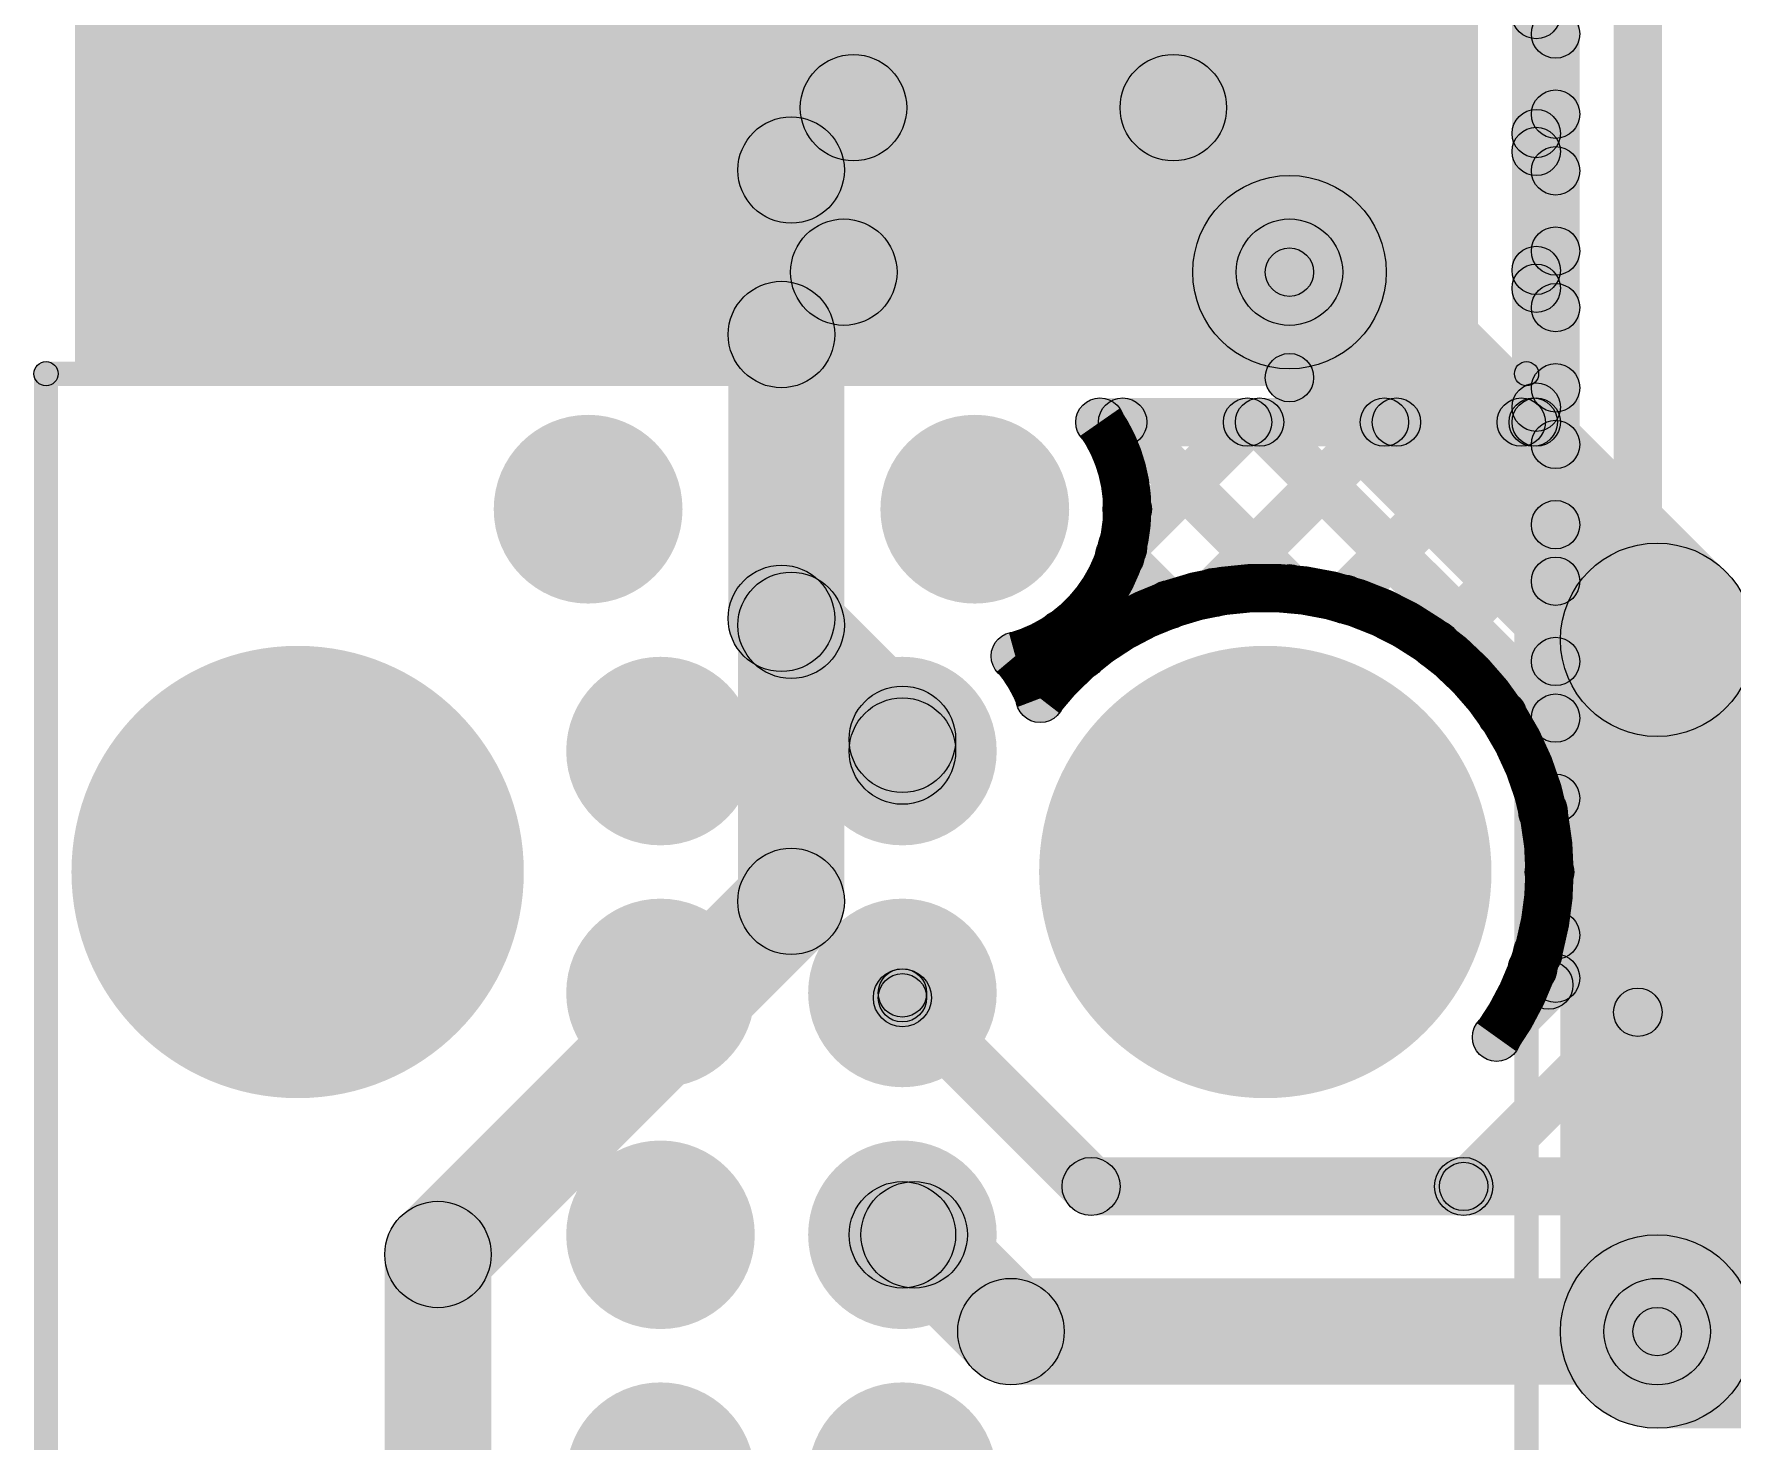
# Model space of a CAD drawing. Header units: millimetres. Extents: x -0.08 to 3.07, y -0.08 to 2.73.
# Drawn here: x -0.0785 to 0.2725, y 1.6184 to 1.9092 of the extents above; entities that cross this region are included whole.
import ezdxf

# ---------------------------------------------------------------- set-up
doc = ezdxf.new("R2010")
doc.units = ezdxf.units.MM
doc.header["$MEASUREMENT"] = 0
for name, color, linetype in [('BottomLayer', 5, 'Continuous'), ('BottomSolder', 6, 'Continuous'), ('PadHoleLayer', 156, 'Continuous'), ('TopLayer', 1, 'Continuous'), ('TopOverlay', 2, 'Continuous'), ('TopPaste', 8, 'Continuous'), ('TopSolder', 216, 'Continuous'), ('ViaHoleLayer', 16, 'Continuous')]:
    doc.layers.add(name, color=color, linetype=linetype)

# ---------------------------------------------------------------- blocks, each defined once
blk = doc.blocks.new('TC2050_IDC_48')
at = {"layer": 'BottomSolder'}
h = blk.add_hatch(color=6, dxfattribs=at)
edge = h.paths.add_edge_path()
edge.add_arc((0.225, 0.1), 0.004, 0, 360)
h = blk.add_hatch(color=6, dxfattribs=at)
edge = h.paths.add_edge_path()
edge.add_arc((0.3, 0.03996), 0.004, 0, 360)
h = blk.add_hatch(color=6, dxfattribs=at)
edge = h.paths.add_edge_path()
edge.add_arc((0.3, -0.03996), 0.004, 0, 360)
h = blk.add_hatch(color=6, dxfattribs=at)
edge = h.paths.add_edge_path()
edge.add_arc((0.225, -0.1), 0.004, 0, 360)
at = {"layer": 'PadHoleLayer'}
h = blk.add_hatch(color=156, dxfattribs=at)
edge = h.paths.add_edge_path()
edge.add_arc((0.225, 0.1), 0.04675, 0, 360)
h = blk.add_hatch(color=156, dxfattribs=at)
edge = h.paths.add_edge_path()
edge.add_arc((0.3, 0.03996), 0.01951, 0, 360)
h = blk.add_hatch(color=156, dxfattribs=at)
edge = h.paths.add_edge_path()
edge.add_arc((0.3, -0.03996), 0.01951, 0, 360)
h = blk.add_hatch(color=156, dxfattribs=at)
edge = h.paths.add_edge_path()
edge.add_arc((0.225, -0.1), 0.04675, 0, 360)
at = {"layer": 'TopLayer'}
h = blk.add_hatch(color=1, dxfattribs=at)
edge = h.paths.add_edge_path()
edge.add_arc((0.1, 0.025), 0.01549, 0, 360)
h = blk.add_hatch(color=1, dxfattribs=at)
edge = h.paths.add_edge_path()
edge.add_arc((0.15, 0.025), 0.01549, 0, 360)
h = blk.add_hatch(color=1, dxfattribs=at)
edge = h.paths.add_edge_path()
edge.add_arc((0.2, 0.025), 0.01549, 0, 360)
h = blk.add_hatch(color=1, dxfattribs=at)
edge = h.paths.add_edge_path()
edge.add_arc((0.25, 0.025), 0.01549, 0, 360)
h = blk.add_hatch(color=1, dxfattribs=at)
edge = h.paths.add_edge_path()
edge.add_arc((0.1, -0.025), 0.01549, 0, 360)
h = blk.add_hatch(color=1, dxfattribs=at)
edge = h.paths.add_edge_path()
edge.add_arc((0.15, -0.025), 0.01549, 0, 360)
h = blk.add_hatch(color=1, dxfattribs=at)
edge = h.paths.add_edge_path()
edge.add_arc((0.2, -0.025), 0.01549, 0, 360)
h = blk.add_hatch(color=1, dxfattribs=at)
edge = h.paths.add_edge_path()
edge.add_arc((0.25, -0.025), 0.01549, 0, 360)
at = {"layer": 'TopOverlay'}
for points in [[(-0.056, 0.1495), (-0.056, 0.1545), (0.328, 0.1545), (0.328, 0.1495)], [(0.3255, 0.152), (0.3305, 0.152), (0.3305, -0.154), (0.3255, -0.154)], [(-0.056, -0.1565), (-0.056, -0.1515), (0.328, -0.1515), (0.328, -0.1565)]]:
    blk.add_hatch(color=2, dxfattribs=at).paths.add_polyline_path(points)
h = blk.add_hatch(color=2, dxfattribs=at)
edge = h.paths.add_edge_path()
edge.add_arc((0.328, 0.152), 0.0025, 0, 360)
h = blk.add_hatch(color=2, dxfattribs=at)
edge = h.paths.add_edge_path()
edge.add_arc((0.328, 0.152), 0.0025, 0, 360)
h = blk.add_hatch(color=2, dxfattribs=at)
edge = h.paths.add_edge_path()
edge.add_arc((0.328, -0.154), 0.0025, 0, 360)
h = blk.add_hatch(color=2, dxfattribs=at)
edge = h.paths.add_edge_path()
edge.add_arc((0.328, -0.154), 0.0025, 0, 360)
at = {"layer": 'TopPaste'}
h = blk.add_hatch(color=8, dxfattribs=at)
edge = h.paths.add_edge_path()
edge.add_arc((0.1, 0.025), 0.01549, 0, 360)
h = blk.add_hatch(color=8, dxfattribs=at)
edge = h.paths.add_edge_path()
edge.add_arc((0.15, 0.025), 0.01549, 0, 360)
h = blk.add_hatch(color=8, dxfattribs=at)
edge = h.paths.add_edge_path()
edge.add_arc((0.2, 0.025), 0.01549, 0, 360)
h = blk.add_hatch(color=8, dxfattribs=at)
edge = h.paths.add_edge_path()
edge.add_arc((0.25, 0.025), 0.01549, 0, 360)
h = blk.add_hatch(color=8, dxfattribs=at)
edge = h.paths.add_edge_path()
edge.add_arc((0.1, -0.025), 0.01549, 0, 360)
h = blk.add_hatch(color=8, dxfattribs=at)
edge = h.paths.add_edge_path()
edge.add_arc((0.15, -0.025), 0.01549, 0, 360)
h = blk.add_hatch(color=8, dxfattribs=at)
edge = h.paths.add_edge_path()
edge.add_arc((0.2, -0.025), 0.01549, 0, 360)
h = blk.add_hatch(color=8, dxfattribs=at)
edge = h.paths.add_edge_path()
edge.add_arc((0.25, -0.025), 0.01549, 0, 360)
at = {"layer": 'TopSolder'}
h = blk.add_hatch(color=216, dxfattribs=at)
edge = h.paths.add_edge_path()
edge.add_arc((0.225, 0.1), 0.004, 0, 360)
h = blk.add_hatch(color=216, dxfattribs=at)
edge = h.paths.add_edge_path()
edge.add_arc((0.1, 0.025), 0.01949, 0, 360)
h = blk.add_hatch(color=216, dxfattribs=at)
edge = h.paths.add_edge_path()
edge.add_arc((0.15, 0.025), 0.01949, 0, 360)
h = blk.add_hatch(color=216, dxfattribs=at)
edge = h.paths.add_edge_path()
edge.add_arc((0.2, 0.025), 0.01949, 0, 360)
h = blk.add_hatch(color=216, dxfattribs=at)
edge = h.paths.add_edge_path()
edge.add_arc((0.25, 0.025), 0.01949, 0, 360)
h = blk.add_hatch(color=216, dxfattribs=at)
edge = h.paths.add_edge_path()
edge.add_arc((0.3, 0.03996), 0.004, 0, 360)
h = blk.add_hatch(color=216, dxfattribs=at)
edge = h.paths.add_edge_path()
edge.add_arc((0.1, -0.025), 0.01949, 0, 360)
h = blk.add_hatch(color=216, dxfattribs=at)
edge = h.paths.add_edge_path()
edge.add_arc((0.15, -0.025), 0.01949, 0, 360)
h = blk.add_hatch(color=216, dxfattribs=at)
edge = h.paths.add_edge_path()
edge.add_arc((0.2, -0.025), 0.01949, 0, 360)
h = blk.add_hatch(color=216, dxfattribs=at)
edge = h.paths.add_edge_path()
edge.add_arc((0.25, -0.025), 0.01949, 0, 360)
h = blk.add_hatch(color=216, dxfattribs=at)
edge = h.paths.add_edge_path()
edge.add_arc((0.3, -0.03996), 0.004, 0, 360)
h = blk.add_hatch(color=216, dxfattribs=at)
edge = h.paths.add_edge_path()
edge.add_arc((0.225, -0.1), 0.004, 0, 360)
at = {"layer": 'TopOverlay'}
for centre in [(0.328, 0.152), (0.328, 0.152), (0.328, -0.154), (0.328, -0.154)]:
    blk.add_circle(centre, 0.0025, dxfattribs=at)

msp = doc.modelspace()

# ---------------------------------------------------------------- hatches: boundary and pattern name
at = {"layer": 'BottomLayer'}
for points in [[(0.16478, 1.88622), (0.14922, 1.90178), (0.21822, 1.97078), (0.23378, 1.95522)], [(0.09089, 1.883), (0.09089, 1.905), (0.157, 1.905), (0.157, 1.883)], [(0.08578, 1.87333), (0.07022, 1.88889), (0.08311, 1.90178), (0.09866, 1.88622)], [(0.089, 1.787), (0.067, 1.787), (0.067, 1.88111), (0.089, 1.88111)], [(0.16686, 1.84586), (0.19514, 1.87414), (0.27114, 1.79814), (0.24286, 1.76986)], [(0.08578, 1.77922), (0.07022, 1.79478), (0.07022, 1.79478), (0.08578, 1.77922)], [(0.089, 1.72993), (0.067, 1.72993), (0.067, 1.787), (0.089, 1.787)], [(0.277, 1.641), (0.237, 1.641), (0.237, 1.784), (0.277, 1.784)], [(0.01278, 1.64916), (-0.00278, 1.66471), (0.07022, 1.73771), (0.08578, 1.72216)], [(0.257, 1.621), (0.257, 1.661), (0.392, 1.661), (0.392, 1.621)], [(0.016, 1.583), (-0.006, 1.583), (-0.006, 1.65693), (0.016, 1.65693)]]:
    msp.add_hatch(color=5, dxfattribs=at).paths.add_polyline_path(points)
h = msp.add_hatch(color=5, dxfattribs=at)
edge = h.paths.add_edge_path()
edge.add_arc((0.09089, 1.894), 0.011, 0, 360)
h = msp.add_hatch(color=5, dxfattribs=at)
edge = h.paths.add_edge_path()
edge.add_arc((0.09089, 1.894), 0.011, 0, 360)
h = msp.add_hatch(color=5, dxfattribs=at)
edge = h.paths.add_edge_path()
edge.add_arc((0.157, 1.894), 0.011, 0, 360)
h = msp.add_hatch(color=5, dxfattribs=at)
edge = h.paths.add_edge_path()
edge.add_arc((0.157, 1.894), 0.011, 0, 360)
h = msp.add_hatch(color=5, dxfattribs=at)
edge = h.paths.add_edge_path()
edge.add_arc((0.078, 1.88111), 0.011, 0, 360)
h = msp.add_hatch(color=5, dxfattribs=at)
edge = h.paths.add_edge_path()
edge.add_arc((0.078, 1.88111), 0.011, 0, 360)
h = msp.add_hatch(color=5, dxfattribs=at)
edge = h.paths.add_edge_path()
edge.add_arc((0.181, 1.86), 0.02, 0, 360)
h = msp.add_hatch(color=5, dxfattribs=at)
edge = h.paths.add_edge_path()
edge.add_arc((0.181, 1.86), 0.01181, 0, 360)
h = msp.add_hatch(color=5, dxfattribs=at)
edge = h.paths.add_edge_path()
edge.add_arc((0.257, 1.784), 0.02, 0, 360)
h = msp.add_hatch(color=5, dxfattribs=at)
edge = h.paths.add_edge_path()
edge.add_arc((0.257, 1.784), 0.02, 0, 360)
h = msp.add_hatch(color=5, dxfattribs=at)
edge = h.paths.add_edge_path()
edge.add_arc((0.078, 1.787), 0.011, 0, 360)
h = msp.add_hatch(color=5, dxfattribs=at)
edge = h.paths.add_edge_path()
edge.add_arc((0.078, 1.787), 0.011, 0, 360)
h = msp.add_hatch(color=5, dxfattribs=at)
edge = h.paths.add_edge_path()
edge.add_arc((0.078, 1.787), 0.011, 0, 360)
h = msp.add_hatch(color=5, dxfattribs=at)
edge = h.paths.add_edge_path()
edge.add_arc((0.078, 1.787), 0.011, 0, 360)
h = msp.add_hatch(color=5, dxfattribs=at)
edge = h.paths.add_edge_path()
edge.add_arc((0.078, 1.72993), 0.011, 0, 360)
h = msp.add_hatch(color=5, dxfattribs=at)
edge = h.paths.add_edge_path()
edge.add_arc((0.078, 1.72993), 0.011, 0, 360)
h = msp.add_hatch(color=5, dxfattribs=at)
edge = h.paths.add_edge_path()
edge.add_arc((0.005, 1.65693), 0.011, 0, 360)
h = msp.add_hatch(color=5, dxfattribs=at)
edge = h.paths.add_edge_path()
edge.add_arc((0.005, 1.65693), 0.011, 0, 360)
h = msp.add_hatch(color=5, dxfattribs=at)
edge = h.paths.add_edge_path()
edge.add_arc((0.257, 1.641), 0.02, 0, 360)
h = msp.add_hatch(color=5, dxfattribs=at)
edge = h.paths.add_edge_path()
edge.add_arc((0.257, 1.641), 0.02, 0, 360)
h = msp.add_hatch(color=5, dxfattribs=at)
edge = h.paths.add_edge_path()
edge.add_arc((0.257, 1.641), 0.01181, 0, 360)
at = {"layer": 'TopLayer'}
for points in [[(0.258, 1.707), (0.248, 1.707), (0.248, 2.06005), (0.258, 2.06005)], [(-0.07, 1.841), (0.033, 1.841), (0.033, 1.977), (-0.07, 1.977)], [(0.241, 1.71404), (0.231, 1.71404), (0.231, 1.94139), (0.241, 1.94139)], [(0.237, 1.829), (0.227, 1.829), (0.227, 1.93996), (0.237, 1.93996)], [(0.02, 1.841), (0.22, 1.841), (0.22, 1.928), (0.02, 1.928)], [(0.22846, 1.9097), (0.23554, 1.91677), (0.23954, 1.91277), (0.23246, 1.9057)], [(0.23554, 1.88512), (0.22846, 1.89219), (0.23246, 1.89619), (0.23954, 1.88912)], [(0.22846, 1.88142), (0.23554, 1.88849), (0.23954, 1.88449), (0.23246, 1.87742)], [(0.08889, 1.849), (0.08889, 1.871), (0.181, 1.871), (0.181, 1.849)], [(0.08378, 1.83933), (0.06822, 1.85489), (0.08111, 1.86778), (0.09667, 1.85222)], [(0.23554, 1.85684), (0.22846, 1.86391), (0.23246, 1.86791), (0.23954, 1.86084)], [(0.22846, 1.85313), (0.23554, 1.8602), (0.23954, 1.8562), (0.23246, 1.84913)], [(0.186, 1.83819), (0.176, 1.83819), (0.176, 1.86), (0.186, 1.86)], [(0.087, 1.78843), (0.065, 1.78843), (0.065, 1.84711), (0.087, 1.84711)], [(0.23554, 1.82855), (0.22846, 1.83562), (0.23246, 1.83962), (0.23954, 1.83255)], [(0.23245, 1.82546), (0.22538, 1.83254), (0.22846, 1.83562), (0.23554, 1.82855)], [(0.14182, 1.824), (0.14182, 1.834), (0.232, 1.834), (0.232, 1.824)], [(0.15, 1.79959), (0.14293, 1.80666), (0.16881, 1.83254), (0.17588, 1.82546)], [(0.143, 1.82546), (0.15007, 1.83254), (0.18453, 1.79807), (0.17746, 1.791)], [(0.16895, 1.79025), (0.16188, 1.79732), (0.19709, 1.83254), (0.20416, 1.82546)], [(0.17128, 1.82546), (0.17835, 1.83254), (0.23954, 1.77135), (0.23246, 1.76428)], [(0.19588, 1.7889), (0.18881, 1.79597), (0.22538, 1.83254), (0.23245, 1.82546)], [(0.19956, 1.82546), (0.20664, 1.83254), (0.23954, 1.79964), (0.23246, 1.79256)], [(0.22785, 1.82546), (0.23492, 1.83254), (0.23954, 1.82792), (0.23246, 1.82085)], [(0.21475, 1.77949), (0.20768, 1.78656), (0.23246, 1.81134), (0.23954, 1.80427)], [(0.1424, 1.79777), (0.14948, 1.80484), (0.15954, 1.79478), (0.15247, 1.78771)], [(0.06822, 1.78065), (0.08378, 1.79621), (0.10878, 1.77121), (0.09322, 1.75565)], [(0.13034, 1.78155), (0.13741, 1.78862), (0.14162, 1.78441), (0.13455, 1.77734)], [(0.22849, 1.76494), (0.22142, 1.77201), (0.23246, 1.78305), (0.23954, 1.77598)], [(0.112, 1.761), (0.09, 1.761), (0.09, 1.76343), (0.112, 1.76343)], [(0.23692, 1.74508), (0.22984, 1.75215), (0.23246, 1.75477), (0.23954, 1.7477)], [(0.23585, 1.71573), (0.22878, 1.7228), (0.23246, 1.72649), (0.23954, 1.71942)], [(0.22733, 1.6983), (0.22026, 1.70537), (0.23246, 1.71758), (0.23954, 1.71051)], [(0.22771, 1.71247), (0.23478, 1.71954), (0.23814, 1.71618), (0.23107, 1.70911)], [(0.09676, 1.70576), (0.10524, 1.71424), (0.14424, 1.67524), (0.13576, 1.66676)], [(0.106, 1.71), (0.096, 1.71), (0.096, 1.711), (0.106, 1.711)], [(0.22054, 1.66746), (0.21346, 1.67454), (0.24946, 1.71054), (0.25654, 1.70346)], [(0.14, 1.665), (0.14, 1.677), (0.217, 1.677), (0.217, 1.665)], [(0.217, 1.665), (0.217, 1.677), (0.29097, 1.677), (0.29097, 1.665)], [(0.101, 1.65), (0.101, 1.672), (0.10343, 1.672), (0.10343, 1.65)], [(0.09565, 1.65322), (0.11121, 1.66878), (0.13121, 1.64878), (0.11565, 1.63322)], [(0.12343, 1.63), (0.12343, 1.652), (0.257, 1.652), (0.257, 1.63)], [(0.257, 1.636), (0.257, 1.646), (0.27881, 1.646), (0.27881, 1.636)]]:
    msp.add_hatch(color=1, dxfattribs=at).paths.add_polyline_path(points)
h = msp.add_hatch(color=1, dxfattribs=at)
edge = h.paths.add_edge_path()
edge.add_arc((0.232, 1.91324), 0.005, 0, 360)
h = msp.add_hatch(color=1, dxfattribs=at)
edge = h.paths.add_edge_path()
edge.add_arc((0.236, 1.90924), 0.005, 0, 360)
h = msp.add_hatch(color=1, dxfattribs=at)
edge = h.paths.add_edge_path()
edge.add_arc((0.236, 1.89266), 0.005, 0, 360)
h = msp.add_hatch(color=1, dxfattribs=at)
edge = h.paths.add_edge_path()
edge.add_arc((0.232, 1.88866), 0.005, 0, 360)
h = msp.add_hatch(color=1, dxfattribs=at)
edge = h.paths.add_edge_path()
edge.add_arc((0.232, 1.88495), 0.005, 0, 360)
h = msp.add_hatch(color=1, dxfattribs=at)
edge = h.paths.add_edge_path()
edge.add_arc((0.236, 1.88095), 0.005, 0, 360)
h = msp.add_hatch(color=1, dxfattribs=at)
edge = h.paths.add_edge_path()
edge.add_arc((0.08889, 1.86), 0.011, 0, 360)
h = msp.add_hatch(color=1, dxfattribs=at)
edge = h.paths.add_edge_path()
edge.add_arc((0.08889, 1.86), 0.011, 0, 360)
h = msp.add_hatch(color=1, dxfattribs=at)
edge = h.paths.add_edge_path()
edge.add_arc((0.181, 1.86), 0.01181, 0, 360)
h = msp.add_hatch(color=1, dxfattribs=at)
edge = h.paths.add_edge_path()
edge.add_arc((0.181, 1.86), 0.011, 0, 360)
h = msp.add_hatch(color=1, dxfattribs=at)
edge = h.paths.add_edge_path()
edge.add_arc((0.236, 1.86437), 0.005, 0, 360)
h = msp.add_hatch(color=1, dxfattribs=at)
edge = h.paths.add_edge_path()
edge.add_arc((0.181, 1.86), 0.005, 0, 360)
h = msp.add_hatch(color=1, dxfattribs=at)
edge = h.paths.add_edge_path()
edge.add_arc((0.232, 1.86037), 0.005, 0, 360)
h = msp.add_hatch(color=1, dxfattribs=at)
edge = h.paths.add_edge_path()
edge.add_arc((0.232, 1.85667), 0.005, 0, 360)
h = msp.add_hatch(color=1, dxfattribs=at)
edge = h.paths.add_edge_path()
edge.add_arc((0.076, 1.84711), 0.011, 0, 360)
h = msp.add_hatch(color=1, dxfattribs=at)
edge = h.paths.add_edge_path()
edge.add_arc((0.076, 1.84711), 0.011, 0, 360)
h = msp.add_hatch(color=1, dxfattribs=at)
edge = h.paths.add_edge_path()
edge.add_arc((0.236, 1.85267), 0.005, 0, 360)
h = msp.add_hatch(color=1, dxfattribs=at)
edge = h.paths.add_edge_path()
edge.add_arc((0.181, 1.83819), 0.005, 0, 360)
h = msp.add_hatch(color=1, dxfattribs=at)
edge = h.paths.add_edge_path()
edge.add_arc((0.236, 1.83609), 0.005, 0, 360)
h = msp.add_hatch(color=1, dxfattribs=at)
edge = h.paths.add_edge_path()
edge.add_arc((0.232, 1.83209), 0.005, 0, 360)
h = msp.add_hatch(color=1, dxfattribs=at)
edge = h.paths.add_edge_path()
edge.add_arc((0.232, 1.83209), 0.005, 0, 360)
h = msp.add_hatch(color=1, dxfattribs=at)
edge = h.paths.add_edge_path()
edge.add_arc((0.14182, 1.829), 0.005, 0, 360)
h = msp.add_hatch(color=1, dxfattribs=at)
edge = h.paths.add_edge_path()
edge.add_arc((0.14182, 1.829), 0.005, 0, 360)
h = msp.add_hatch(color=1, dxfattribs=at)
edge = h.paths.add_edge_path()
edge.add_arc((0.14653, 1.829), 0.005, 0, 360)
h = msp.add_hatch(color=1, dxfattribs=at)
edge = h.paths.add_edge_path()
edge.add_arc((0.17234, 1.829), 0.005, 0, 360)
h = msp.add_hatch(color=1, dxfattribs=at)
edge = h.paths.add_edge_path()
edge.add_arc((0.17482, 1.829), 0.005, 0, 360)
h = msp.add_hatch(color=1, dxfattribs=at)
edge = h.paths.add_edge_path()
edge.add_arc((0.20063, 1.829), 0.005, 0, 360)
h = msp.add_hatch(color=1, dxfattribs=at)
edge = h.paths.add_edge_path()
edge.add_arc((0.2031, 1.829), 0.005, 0, 360)
h = msp.add_hatch(color=1, dxfattribs=at)
edge = h.paths.add_edge_path()
edge.add_arc((0.22891, 1.829), 0.005, 0, 360)
h = msp.add_hatch(color=1, dxfattribs=at)
edge = h.paths.add_edge_path()
edge.add_arc((0.22891, 1.829), 0.005, 0, 360)
h = msp.add_hatch(color=1, dxfattribs=at)
edge = h.paths.add_edge_path()
edge.add_arc((0.23138, 1.829), 0.005, 0, 360)
h = msp.add_hatch(color=1, dxfattribs=at)
edge = h.paths.add_edge_path()
edge.add_arc((0.232, 1.829), 0.005, 0, 360)
h = msp.add_hatch(color=1, dxfattribs=at)
edge = h.paths.add_edge_path()
edge.add_arc((0.232, 1.829), 0.005, 0, 360)
h = msp.add_hatch(color=1, dxfattribs=at)
edge = h.paths.add_edge_path()
edge.add_arc((0.236, 1.82438), 0.005, 0, 360)
h = msp.add_hatch(color=1, dxfattribs=at)
edge = h.paths.add_edge_path()
edge.add_arc((0.14747, 1.811), 0.005, 0, 360)
h = msp.add_hatch(color=1, dxfattribs=at)
edge = h.paths.add_edge_path()
edge.add_arc((0.14747, 1.811), 0.005, 0, 360)
h = msp.add_hatch(color=1, dxfattribs=at)
edge = h.paths.add_edge_path()
edge.add_arc((0.236, 1.8078), 0.005, 0, 360)
h = msp.add_hatch(color=1, dxfattribs=at)
edge = h.paths.add_edge_path()
edge.add_arc((0.14647, 1.80313), 0.005, 0, 360)
h = msp.add_hatch(color=1, dxfattribs=at)
edge = h.paths.add_edge_path()
edge.add_arc((0.14594, 1.80131), 0.005, 0, 360)
h = msp.add_hatch(color=1, dxfattribs=at)
edge = h.paths.add_edge_path()
edge.add_arc((0.236, 1.7961), 0.005, 0, 360)
h = msp.add_hatch(color=1, dxfattribs=at)
edge = h.paths.add_edge_path()
edge.add_arc((0.076, 1.78843), 0.011, 0, 360)
h = msp.add_hatch(color=1, dxfattribs=at)
edge = h.paths.add_edge_path()
edge.add_arc((0.076, 1.78843), 0.011, 0, 360)
h = msp.add_hatch(color=1, dxfattribs=at)
edge = h.paths.add_edge_path()
edge.add_arc((0.16542, 1.79379), 0.005, 0, 360)
h = msp.add_hatch(color=1, dxfattribs=at)
edge = h.paths.add_edge_path()
edge.add_arc((0.18099, 1.79454), 0.005, 0, 360)
h = msp.add_hatch(color=1, dxfattribs=at)
edge = h.paths.add_edge_path()
edge.add_arc((0.19234, 1.79243), 0.005, 0, 360)
h = msp.add_hatch(color=1, dxfattribs=at)
edge = h.paths.add_edge_path()
edge.add_arc((0.156, 1.79124), 0.005, 0, 360)
h = msp.add_hatch(color=1, dxfattribs=at)
edge = h.paths.add_edge_path()
edge.add_arc((0.13388, 1.78508), 0.005, 0, 360)
h = msp.add_hatch(color=1, dxfattribs=at)
edge = h.paths.add_edge_path()
edge.add_arc((0.21122, 1.78302), 0.005, 0, 360)
h = msp.add_hatch(color=1, dxfattribs=at)
edge = h.paths.add_edge_path()
edge.add_arc((0.12434, 1.78063), 0.005, 0, 360)
h = msp.add_hatch(color=1, dxfattribs=at)
edge = h.paths.add_edge_path()
edge.add_arc((0.12434, 1.78063), 0.005, 0, 360)
h = msp.add_hatch(color=1, dxfattribs=at)
edge = h.paths.add_edge_path()
edge.add_arc((0.13809, 1.78088), 0.005, 0, 360)
h = msp.add_hatch(color=1, dxfattribs=at)
edge = h.paths.add_edge_path()
edge.add_arc((0.236, 1.77952), 0.005, 0, 360)
h = msp.add_hatch(color=1, dxfattribs=at)
edge = h.paths.add_edge_path()
edge.add_arc((0.12948, 1.77189), 0.005, 0, 360)
h = msp.add_hatch(color=1, dxfattribs=at)
edge = h.paths.add_edge_path()
edge.add_arc((0.12948, 1.77189), 0.005, 0, 360)
h = msp.add_hatch(color=1, dxfattribs=at)
edge = h.paths.add_edge_path()
edge.add_arc((0.101, 1.76343), 0.011, 0, 360)
h = msp.add_hatch(color=1, dxfattribs=at)
edge = h.paths.add_edge_path()
edge.add_arc((0.101, 1.76343), 0.011, 0, 360)
h = msp.add_hatch(color=1, dxfattribs=at)
edge = h.paths.add_edge_path()
edge.add_arc((0.22496, 1.76848), 0.005, 0, 360)
h = msp.add_hatch(color=1, dxfattribs=at)
edge = h.paths.add_edge_path()
edge.add_arc((0.236, 1.76782), 0.005, 0, 360)
h = msp.add_hatch(color=1, dxfattribs=at)
edge = h.paths.add_edge_path()
edge.add_arc((0.101, 1.761), 0.011, 0, 360)
h = msp.add_hatch(color=1, dxfattribs=at)
edge = h.paths.add_edge_path()
edge.add_arc((0.236, 1.75124), 0.005, 0, 360)
h = msp.add_hatch(color=1, dxfattribs=at)
edge = h.paths.add_edge_path()
edge.add_arc((0.23338, 1.74861), 0.005, 0, 360)
h = msp.add_hatch(color=1, dxfattribs=at)
edge = h.paths.add_edge_path()
edge.add_arc((0.23475, 1.736), 0.005, 0, 360)
h = msp.add_hatch(color=1, dxfattribs=at)
edge = h.paths.add_edge_path()
edge.add_arc((0.23475, 1.736), 0.005, 0, 360)
h = msp.add_hatch(color=1, dxfattribs=at)
edge = h.paths.add_edge_path()
edge.add_arc((0.236, 1.72295), 0.005, 0, 360)
h = msp.add_hatch(color=1, dxfattribs=at)
edge = h.paths.add_edge_path()
edge.add_arc((0.23232, 1.71927), 0.005, 0, 360)
h = msp.add_hatch(color=1, dxfattribs=at)
edge = h.paths.add_edge_path()
edge.add_arc((0.23124, 1.716), 0.005, 0, 360)
h = msp.add_hatch(color=1, dxfattribs=at)
edge = h.paths.add_edge_path()
edge.add_arc((0.2346, 1.71264), 0.005, 0, 360)
h = msp.add_hatch(color=1, dxfattribs=at)
edge = h.paths.add_edge_path()
edge.add_arc((0.236, 1.71404), 0.005, 0, 360)
h = msp.add_hatch(color=1, dxfattribs=at)
edge = h.paths.add_edge_path()
edge.add_arc((0.236, 1.71404), 0.005, 0, 360)
h = msp.add_hatch(color=1, dxfattribs=at)
edge = h.paths.add_edge_path()
edge.add_arc((0.101, 1.71), 0.006, 0, 360)
h = msp.add_hatch(color=1, dxfattribs=at)
edge = h.paths.add_edge_path()
edge.add_arc((0.101, 1.711), 0.005, 0, 360)
h = msp.add_hatch(color=1, dxfattribs=at)
edge = h.paths.add_edge_path()
edge.add_arc((0.101, 1.71), 0.005, 0, 360)
h = msp.add_hatch(color=1, dxfattribs=at)
edge = h.paths.add_edge_path()
edge.add_arc((0.253, 1.707), 0.005, 0, 360)
h = msp.add_hatch(color=1, dxfattribs=at)
edge = h.paths.add_edge_path()
edge.add_arc((0.253, 1.707), 0.005, 0, 360)
h = msp.add_hatch(color=1, dxfattribs=at)
edge = h.paths.add_edge_path()
edge.add_arc((0.2238, 1.70184), 0.005, 0, 360)
h = msp.add_hatch(color=1, dxfattribs=at)
edge = h.paths.add_edge_path()
edge.add_arc((0.2238, 1.70184), 0.005, 0, 360)
h = msp.add_hatch(color=1, dxfattribs=at)
edge = h.paths.add_edge_path()
edge.add_arc((0.14, 1.671), 0.006, 0, 360)
h = msp.add_hatch(color=1, dxfattribs=at)
edge = h.paths.add_edge_path()
edge.add_arc((0.14, 1.671), 0.006, 0, 360)
h = msp.add_hatch(color=1, dxfattribs=at)
edge = h.paths.add_edge_path()
edge.add_arc((0.217, 1.671), 0.006, 0, 360)
h = msp.add_hatch(color=1, dxfattribs=at)
edge = h.paths.add_edge_path()
edge.add_arc((0.217, 1.671), 0.006, 0, 360)
h = msp.add_hatch(color=1, dxfattribs=at)
edge = h.paths.add_edge_path()
edge.add_arc((0.217, 1.671), 0.005, 0, 360)
h = msp.add_hatch(color=1, dxfattribs=at)
edge = h.paths.add_edge_path()
edge.add_arc((0.101, 1.661), 0.011, 0, 360)
h = msp.add_hatch(color=1, dxfattribs=at)
edge = h.paths.add_edge_path()
edge.add_arc((0.10343, 1.661), 0.011, 0, 360)
h = msp.add_hatch(color=1, dxfattribs=at)
edge = h.paths.add_edge_path()
edge.add_arc((0.10343, 1.661), 0.011, 0, 360)
h = msp.add_hatch(color=1, dxfattribs=at)
edge = h.paths.add_edge_path()
edge.add_arc((0.12343, 1.641), 0.011, 0, 360)
h = msp.add_hatch(color=1, dxfattribs=at)
edge = h.paths.add_edge_path()
edge.add_arc((0.12343, 1.641), 0.011, 0, 360)
h = msp.add_hatch(color=1, dxfattribs=at)
edge = h.paths.add_edge_path()
edge.add_arc((0.257, 1.641), 0.01181, 0, 360)
h = msp.add_hatch(color=1, dxfattribs=at)
edge = h.paths.add_edge_path()
edge.add_arc((0.257, 1.641), 0.011, 0, 360)
h = msp.add_hatch(color=1, dxfattribs=at)
edge = h.paths.add_edge_path()
edge.add_arc((0.257, 1.641), 0.005, 0, 360)
at = {"layer": 'ViaHoleLayer'}
h = msp.add_hatch(color=16, dxfattribs=at)
edge = h.paths.add_edge_path()
edge.add_arc((0.181, 1.86), 0.00591, 0, 360)
h = msp.add_hatch(color=16, dxfattribs=at)
edge = h.paths.add_edge_path()
edge.add_arc((0.257, 1.641), 0.00591, 0, 360)

# ---------------------------------------------------------------- linework, layer by layer
at = {"layer": 'BottomLayer'}
for centre, radius in [((0.09089, 1.894), 0.011), ((0.09089, 1.894), 0.011), ((0.157, 1.894), 0.011), ((0.157, 1.894), 0.011), ((0.078, 1.88111), 0.011), ((0.078, 1.88111), 0.011), ((0.181, 1.86), 0.02), ((0.257, 1.784), 0.02), ((0.257, 1.784), 0.02), ((0.078, 1.787), 0.011), ((0.078, 1.787), 0.011), ((0.078, 1.787), 0.011), ((0.078, 1.787), 0.011), ((0.078, 1.72993), 0.011), ((0.078, 1.72993), 0.011), ((0.005, 1.65693), 0.011), ((0.005, 1.65693), 0.011), ((0.257, 1.641), 0.02), ((0.257, 1.641), 0.02)]:
    msp.add_circle(centre, radius, dxfattribs=at)
at = {"layer": 'TopLayer', "const_width": 0.01}
for points in [[(0.14182, 1.829, -0.1532), (0.14747, 1.811)], [(0.14747, 1.811, -0.337427), (0.12434, 1.78063)], [(0.12948, 1.77189, -0.715612), (0.23475, 1.736)], [(0.12434, 1.78063, -0.083745), (0.12948, 1.77189)], [(0.23475, 1.736, -0.156389), (0.2238, 1.70184)]]:
    msp.add_lwpolyline(points, format="xyb", dxfattribs=at)
at = {"layer": 'TopLayer'}
for centre, radius in [((0.232, 1.91324), 0.005), ((0.236, 1.90924), 0.005), ((0.236, 1.89266), 0.005), ((0.232, 1.88866), 0.005), ((0.232, 1.88495), 0.005), ((0.236, 1.88095), 0.005), ((0.08889, 1.86), 0.011), ((0.08889, 1.86), 0.011), ((0.181, 1.86), 0.011), ((0.236, 1.86437), 0.005), ((0.181, 1.86), 0.005), ((0.232, 1.86037), 0.005), ((0.232, 1.85667), 0.005), ((0.076, 1.84711), 0.011), ((0.076, 1.84711), 0.011), ((0.236, 1.85267), 0.005), ((0.181, 1.83819), 0.005), ((0.236, 1.83609), 0.005), ((0.232, 1.83209), 0.005), ((0.232, 1.83209), 0.005), ((0.14182, 1.829), 0.005), ((0.14182, 1.829), 0.005), ((0.14653, 1.829), 0.005), ((0.17234, 1.829), 0.005), ((0.17482, 1.829), 0.005), ((0.20063, 1.829), 0.005), ((0.2031, 1.829), 0.005), ((0.22891, 1.829), 0.005), ((0.22891, 1.829), 0.005), ((0.23138, 1.829), 0.005), ((0.232, 1.829), 0.005), ((0.232, 1.829), 0.005), ((0.236, 1.82438), 0.005), ((0.14747, 1.811), 0.005), ((0.14747, 1.811), 0.005), ((0.236, 1.8078), 0.005), ((0.14647, 1.80313), 0.005), ((0.14594, 1.80131), 0.005), ((0.236, 1.7961), 0.005), ((0.076, 1.78843), 0.011), ((0.076, 1.78843), 0.011), ((0.16542, 1.79379), 0.005), ((0.18099, 1.79454), 0.005), ((0.19234, 1.79243), 0.005), ((0.156, 1.79124), 0.005), ((0.13388, 1.78508), 0.005), ((0.21122, 1.78302), 0.005), ((0.12434, 1.78063), 0.005), ((0.12434, 1.78063), 0.005), ((0.13809, 1.78088), 0.005), ((0.236, 1.77952), 0.005), ((0.12948, 1.77189), 0.005), ((0.12948, 1.77189), 0.005), ((0.101, 1.76343), 0.011), ((0.101, 1.76343), 0.011), ((0.22496, 1.76848), 0.005), ((0.236, 1.76782), 0.005), ((0.101, 1.761), 0.011), ((0.236, 1.75124), 0.005), ((0.23338, 1.74861), 0.005), ((0.23475, 1.736), 0.005), ((0.23475, 1.736), 0.005), ((0.236, 1.72295), 0.005), ((0.23232, 1.71927), 0.005), ((0.23124, 1.716), 0.005), ((0.2346, 1.71264), 0.005), ((0.236, 1.71404), 0.005), ((0.236, 1.71404), 0.005), ((0.101, 1.71), 0.006), ((0.101, 1.711), 0.005), ((0.101, 1.71), 0.005), ((0.253, 1.707), 0.005), ((0.253, 1.707), 0.005), ((0.2238, 1.70184), 0.005), ((0.2238, 1.70184), 0.005), ((0.14, 1.671), 0.006), ((0.14, 1.671), 0.006), ((0.217, 1.671), 0.006), ((0.217, 1.671), 0.006), ((0.217, 1.671), 0.005), ((0.101, 1.661), 0.011), ((0.10343, 1.661), 0.011), ((0.10343, 1.661), 0.011), ((0.12343, 1.641), 0.011), ((0.12343, 1.641), 0.011), ((0.257, 1.641), 0.011), ((0.257, 1.641), 0.005)]:
    msp.add_circle(centre, radius, dxfattribs=at)

# ---------------------------------------------------------------- block references
at = {"rotation": 90}
msp.add_blockref('TC2050_IDC_48', (0.076, 1.511), dxfattribs=at)

doc.saveas('drawing.dxf')
